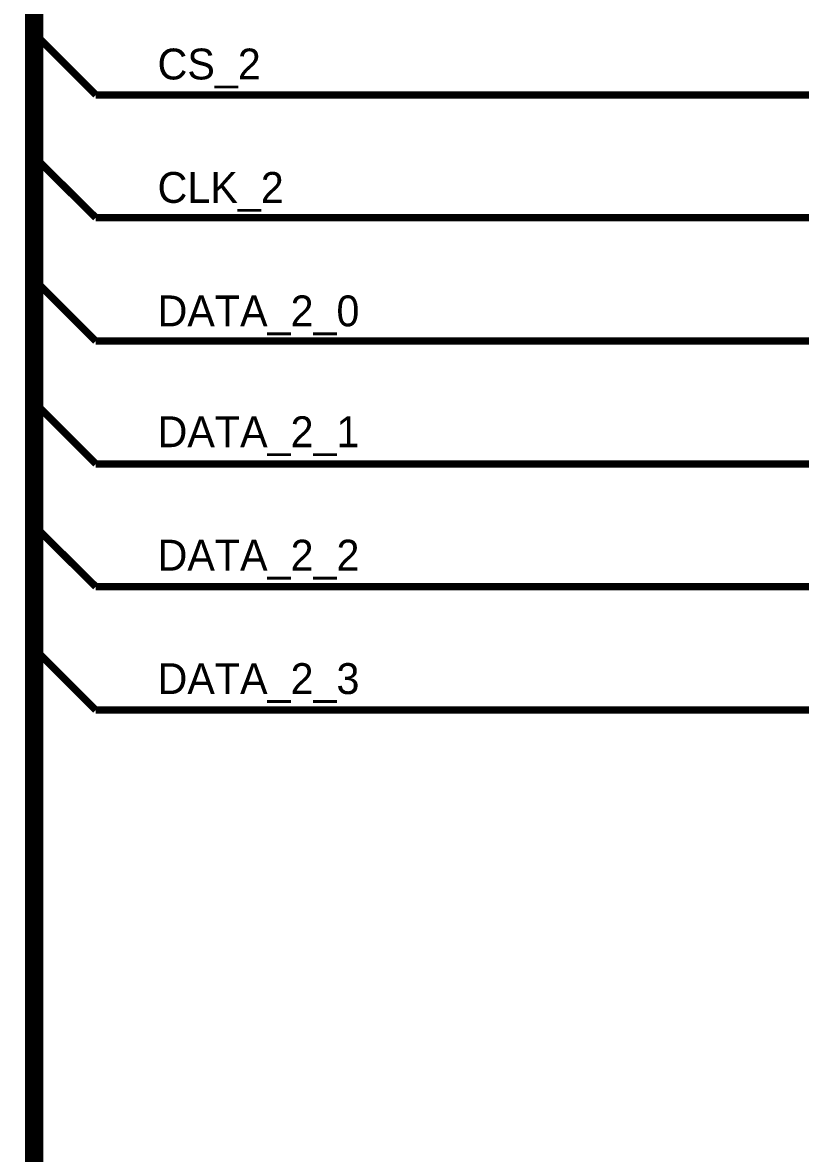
# Model space of a CAD drawing. Header units: inches. Extents: x 0 to 841, y 0 to 594.
# Drawn here: x 489.54 to 521.15, y 199.47 to 245.43 of the extents above; entities that cross this region are included whole.
import ezdxf

# ---------------------------------------------------------------- set-up
doc = ezdxf.new("R2010")
doc.units = ezdxf.units.IN
doc.layers.add('Sheet', color=255, linetype='Continuous')

msp = doc.modelspace()

# ---------------------------------------------------------------- linework, layer by layer
at = {"layer": 'Sheet'}
for points in [[(95.012, 49.988, 0.749, 0.749, 0), (95.012, 49.988, 0.749, 0.749, 0), (95.012, 124.982, 0.749, 0.749, 0), (95.012, 134.99, 0.749, 0.749, 0), (95.012, 259.999, 0.749, 0.749, 0), (95.012, 259.999, 0.749, 0.749, 0), (95.012, 502.491, 0.749, 0.749, 0), (95.012, 554.987, 0.749, 0.749, 0), (490.008, 554.987, 0.749, 0.749, 0), (490.008, 182.496, 0.749, 0.749, 0)], [(492.517, 242.492, 0.3, 0.3, 0), (490.008, 245, 0.3, 0.3, 0)], [(547.523, 242.492, 0.3, 0.3, 0), (535.006, 242.492, 0.3, 0.3, 0), (492.517, 242.492, 0.3, 0.3, 0), (492.517, 242.492, 0.3, 0.3, 0)], [(492.517, 237.501, 0.3, 0.3, 0), (490.008, 239.983, 0.3, 0.3, 0)], [(547.523, 237.501, 0.3, 0.3, 0), (530.015, 237.501, 0.3, 0.3, 0), (492.517, 237.501, 0.3, 0.3, 0)], [(492.517, 232.484, 0.3, 0.3, 0), (490.008, 234.992, 0.3, 0.3, 0)], [(547.523, 232.484, 0.3, 0.3, 0), (492.517, 232.484, 0.3, 0.3, 0)], [(492.517, 227.493, 0.3, 0.3, 0), (490.008, 230.001, 0.3, 0.3, 0)], [(547.523, 227.493, 0.3, 0.3, 0), (492.517, 227.493, 0.3, 0.3, 0)], [(492.517, 222.502, 0.3, 0.3, 0), (490.008, 224.984, 0.3, 0.3, 0)], [(547.523, 222.502, 0.3, 0.3, 0), (492.517, 222.502, 0.3, 0.3, 0)], [(492.517, 217.485, 0.3, 0.3, 0), (490.008, 219.993, 0.3, 0.3, 0)], [(547.523, 217.485, 0.3, 0.3, 0), (547.523, 217.485, 0.3, 0.3, 0), (492.517, 217.485, 0.3, 0.3, 0)]]:
    msp.add_lwpolyline(points, format="xyseb", dxfattribs=at)

# ---------------------------------------------------------------- texts
for s, p in [('CS_2', (495.026, 243.119)), ('CLK_2', (495.026, 238.102)), ('DATA_2_0', (495.026, 233.085)), ('DATA_2_1', (495.026, 228.172)), ('DATA_2_2', (495.026, 223.155)), ('DATA_2_3', (495.026, 218.138))]:
    msp.add_text(s, height=1.2543, dxfattribs=at).set_placement(p)

doc.saveas('drawing.dxf')
